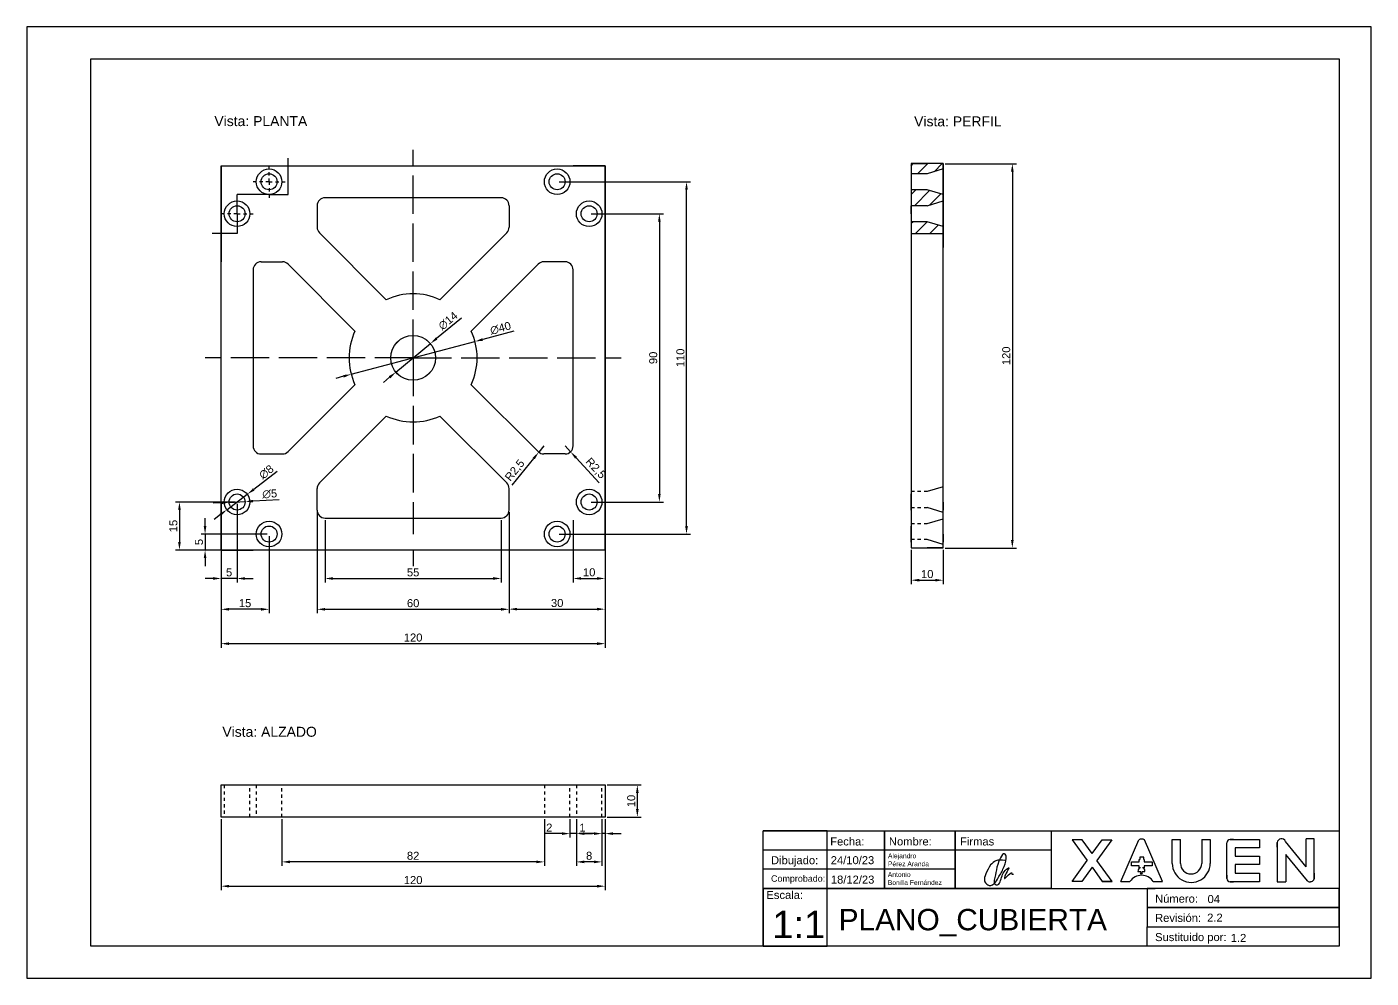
# Model space of a CAD drawing. Header units: millimetres. Extents: x 1471 to 2328, y 1965 to 2262.
# Drawn here: x 1470.5 to 1890.5, y 1964.6 to 2261.6 of the extents above; entities that cross this region are included whole.
import ezdxf

# ---------------------------------------------------------------- set-up
doc = ezdxf.new("R2010")
doc.units = ezdxf.units.MM
doc.linetypes.add('ACAD_ISO02W100', pattern=[15, 12, -3])
doc.linetypes.add('JIS_02_1.0', pattern=[2, 1, -1])
for name, color, linetype in [('BASE', 7, 'Continuous'), ('Cajetín', 7, 'Continuous'), ('COTA', 252, 'Continuous')]:
    doc.layers.add(name, color=color, linetype=linetype)
doc.styles.get("Standard").update_dxf_attribs({"font": 'arial.ttf'})
doc.dimstyles.new('ISO-25', dxfattribs={"dimtxt": 2.5, "dimasz": 2.5, "dimexe": 1.25, "dimexo": 0.625, "dimtad": 1, "dimtxsty": 'Standard', "dimcen": 2.5, "dimadec": 0, "dimazin": 0, "dimtfac": 1, "dimtmove": 0, "dimatfit": 3, "dimfxl": 1, "dimarcsym": 0})

# ---------------------------------------------------------------- blocks, each defined once
blk = doc.blocks.new('*D1')
at = {"layer": 'COTA', "color": 0, "lineweight": -2, "transparency": 16777216}
for p, q in [((1531.2, 2014.32), (1531.2, 1992.09)), ((1651.2, 2014.32), (1651.2, 1992.09)), ((1533.7, 1993.34), (1648.7, 1993.34))]:
    blk.add_line(p, q, dxfattribs=at)
at = {"layer": 'COTA', "color": 0, "transparency": 16777216}
for points in [[(1533.7, 1993.76), (1533.7, 1992.93), (1531.2, 1993.34)], [(1648.7, 1993.76), (1648.7, 1992.93), (1651.2, 1993.34)]]:
    blk.add_solid(points, dxfattribs=at)
at = {"layer": 'COTA', "color": 0, "transparency": 16777216, "insert": (1591.2, 1995.24), "char_height": 2.5, "attachment_point": 5}
blk.add_mtext('120', dxfattribs=at)
blk = doc.blocks.new('*D2')
at = {"layer": 'COTA', "color": 0, "lineweight": -2, "transparency": 16777216}
for p, q in [((1650.2, 2014.32), (1650.2, 2008.51)), ((1651.2, 2014.32), (1651.2, 2008.51)), ((1647.7, 2009.76), (1643.03, 2009.76)), ((1651.2, 2009.76), (1650.2, 2009.76)), ((1653.7, 2009.76), (1656.2, 2009.76))]:
    blk.add_line(p, q, dxfattribs=at)
at = {"layer": 'COTA', "color": 0, "transparency": 16777216}
for points in [[(1647.7, 2010.18), (1647.7, 2009.34), (1650.2, 2009.76)], [(1653.7, 2010.18), (1653.7, 2009.34), (1651.2, 2009.76)]]:
    blk.add_solid(points, dxfattribs=at)
at = {"layer": 'COTA', "color": 0, "transparency": 16777216, "insert": (1644.11, 2011.64), "char_height": 2.5, "attachment_point": 5}
blk.add_mtext('1', dxfattribs=at)
blk = doc.blocks.new('*D3')
at = {"layer": 'COTA', "color": 0, "lineweight": -2, "transparency": 16777216}
for p, q in [((1642.2, 2014.32), (1642.2, 1999.68)), ((1650.2, 2014.32), (1650.2, 1999.68)), ((1647.7, 2000.93), (1644.7, 2000.93))]:
    blk.add_line(p, q, dxfattribs=at)
at = {"layer": 'COTA', "color": 0, "transparency": 16777216}
for points in [[(1644.7, 2001.35), (1644.7, 2000.52), (1642.2, 2000.93)], [(1647.7, 2001.35), (1647.7, 2000.52), (1650.2, 2000.93)]]:
    blk.add_solid(points, dxfattribs=at)
at = {"layer": 'COTA', "color": 0, "transparency": 16777216, "insert": (1646.2, 2002.83), "char_height": 2.5, "attachment_point": 5}
blk.add_mtext('8', dxfattribs=at)
blk = doc.blocks.new('*D4')
at = {"layer": 'COTA', "color": 0, "lineweight": -2, "transparency": 16777216}
for p, q in [((1640.2, 2014.32), (1640.2, 2008.51)), ((1642.2, 2014.32), (1642.2, 2008.51)), ((1637.7, 2009.76), (1632.29, 2009.76)), ((1642.2, 2009.76), (1640.2, 2009.76)), ((1644.7, 2009.76), (1647.2, 2009.76))]:
    blk.add_line(p, q, dxfattribs=at)
at = {"layer": 'COTA', "color": 0, "transparency": 16777216}
for points in [[(1637.7, 2010.18), (1637.7, 2009.34), (1640.2, 2009.76)], [(1644.7, 2010.18), (1644.7, 2009.34), (1642.2, 2009.76)]]:
    blk.add_solid(points, dxfattribs=at)
at = {"layer": 'COTA', "color": 0, "transparency": 16777216, "insert": (1633.74, 2011.64), "char_height": 2.5, "attachment_point": 5}
blk.add_mtext('2', dxfattribs=at)
blk = doc.blocks.new('*D5')
at = {"layer": 'COTA', "color": 0, "lineweight": -2, "transparency": 16777216}
for p, q in [((1550.2, 2014.32), (1550.2, 1999.68)), ((1632.2, 2014.32), (1632.2, 1999.68)), ((1629.7, 2000.93), (1552.7, 2000.93))]:
    blk.add_line(p, q, dxfattribs=at)
at = {"layer": 'COTA', "color": 0, "transparency": 16777216}
for points in [[(1552.7, 2001.35), (1552.7, 2000.52), (1550.2, 2000.93)], [(1629.7, 2001.35), (1629.7, 2000.52), (1632.2, 2000.93)]]:
    blk.add_solid(points, dxfattribs=at)
at = {"layer": 'COTA', "color": 0, "transparency": 16777216, "insert": (1591.2, 2002.83), "char_height": 2.5, "attachment_point": 5}
blk.add_mtext('82', dxfattribs=at)
blk = doc.blocks.new('*D6')
at = {"layer": 'COTA', "color": 0, "lineweight": -2, "transparency": 16777216}
for p, q in [((1651.82, 2024.94), (1662.5, 2024.94)), ((1661.25, 2022.44), (1661.25, 2017.44)), ((1651.82, 2014.94), (1662.5, 2014.94))]:
    blk.add_line(p, q, dxfattribs=at)
at = {"layer": 'COTA', "color": 0, "transparency": 16777216}
for points in [[(1660.83, 2022.44), (1661.67, 2022.44), (1661.25, 2024.94)], [(1660.83, 2017.44), (1661.67, 2017.44), (1661.25, 2014.94)]]:
    blk.add_solid(points, dxfattribs=at)
at = {"layer": 'COTA', "color": 0, "transparency": 16777216, "insert": (1659.35, 2019.94), "char_height": 2.5, "attachment_point": 5, "rotation": 90}
blk.add_mtext('10', dxfattribs=at)
blk = doc.blocks.new('*D7')
at = {"layer": 'COTA', "color": 0, "lineweight": -2, "transparency": 16777216}
for p, q in [((1757.45, 2218.94), (1779.68, 2218.94)), ((1778.43, 2216.44), (1778.43, 2101.44)), ((1757.45, 2098.94), (1779.68, 2098.94))]:
    blk.add_line(p, q, dxfattribs=at)
at = {"layer": 'COTA', "color": 0, "transparency": 16777216}
for points in [[(1778.01, 2216.44), (1778.84, 2216.44), (1778.43, 2218.94)], [(1778.01, 2101.44), (1778.84, 2101.44), (1778.43, 2098.94)]]:
    blk.add_solid(points, dxfattribs=at)
at = {"layer": 'COTA', "color": 0, "lineweight": -2, "transparency": 16777216, "insert": (1776.53, 2158.94), "char_height": 2.5, "attachment_point": 5, "rotation": 90}
blk.add_mtext('120', dxfattribs=at)
blk = doc.blocks.new('*D8')
at = {"layer": 'COTA', "color": 0, "lineweight": -2, "transparency": 16777216}
for p, q in [((1746.83, 2098.32), (1746.83, 2087.64)), ((1756.83, 2098.32), (1756.83, 2087.64)), ((1749.33, 2088.89), (1754.33, 2088.89))]:
    blk.add_line(p, q, dxfattribs=at)
at = {"layer": 'COTA', "color": 0, "transparency": 16777216}
for points in [[(1749.33, 2089.31), (1749.33, 2088.47), (1746.83, 2088.89)], [(1754.33, 2089.31), (1754.33, 2088.47), (1756.83, 2088.89)]]:
    blk.add_solid(points, dxfattribs=at)
at = {"layer": 'COTA', "color": 0, "transparency": 16777216, "insert": (1751.83, 2090.79), "char_height": 2.5, "attachment_point": 5}
blk.add_mtext('10', dxfattribs=at)
blk = doc.blocks.new('*D38')
at = {"layer": 'COTA', "color": 0, "lineweight": -2, "transparency": 16777216}
for p, q in [((1621.2, 2110.18), (1621.2, 2078.59)), ((1651.2, 2110.18), (1651.2, 2078.59)), ((1623.7, 2079.84), (1648.7, 2079.84))]:
    blk.add_line(p, q, dxfattribs=at)
at = {"layer": 'COTA', "color": 0, "lineweight": 100, "transparency": 16777216}
for points in [[(1623.7, 2080.26), (1623.7, 2079.43), (1621.2, 2079.84)], [(1648.7, 2080.26), (1648.7, 2079.43), (1651.2, 2079.84)]]:
    blk.add_solid(points, dxfattribs=at)
at = {"layer": 'COTA', "color": 0, "transparency": 16777216, "insert": (1636.2, 2081.75), "char_height": 2.5, "attachment_point": 5}
blk.add_mtext('30', dxfattribs=at)
blk = doc.blocks.new('*D47')
at = {"layer": 'COTA', "color": 0, "lineweight": -2, "transparency": 16777216}
for p, q in [((1641.2, 2107.68), (1641.2, 2088.18)), ((1651.2, 2107.68), (1651.2, 2088.18)), ((1643.7, 2089.43), (1648.7, 2089.43))]:
    blk.add_line(p, q, dxfattribs=at)
at = {"layer": 'COTA', "color": 0, "lineweight": 100, "transparency": 16777216}
for points in [[(1643.7, 2089.85), (1643.7, 2089.02), (1641.2, 2089.43)], [(1648.7, 2089.85), (1648.7, 2089.02), (1651.2, 2089.43)]]:
    blk.add_solid(points, dxfattribs=at)
at = {"layer": 'COTA', "color": 0, "transparency": 16777216, "insert": (1646.2, 2091.34), "char_height": 2.5, "attachment_point": 5}
blk.add_mtext('10', dxfattribs=at)
blk = doc.blocks.new('*D48')
at = {"layer": 'COTA', "color": 0, "lineweight": -2, "transparency": 16777216}
for p, q in [((1531.2, 2097.68), (1531.2, 2067.82)), ((1651.2, 2097.68), (1651.2, 2067.82)), ((1533.7, 2069.07), (1648.7, 2069.07))]:
    blk.add_line(p, q, dxfattribs=at)
at = {"layer": 'COTA', "color": 0, "lineweight": 100, "transparency": 16777216}
for points in [[(1533.7, 2069.49), (1533.7, 2068.65), (1531.2, 2069.07)], [(1648.7, 2069.49), (1648.7, 2068.65), (1651.2, 2069.07)]]:
    blk.add_solid(points, dxfattribs=at)
at = {"layer": 'COTA', "color": 0, "transparency": 16777216, "insert": (1591.2, 2070.97), "char_height": 2.5, "attachment_point": 5}
blk.add_mtext('120', dxfattribs=at)
blk = doc.blocks.new('*D49')
at = {"layer": 'COTA', "color": 0, "lineweight": -2, "transparency": 16777216}
for p, q in [((1561.2, 2110.18), (1561.2, 2078.55)), ((1621.2, 2110.18), (1621.2, 2078.55)), ((1563.7, 2079.8), (1618.7, 2079.8))]:
    blk.add_line(p, q, dxfattribs=at)
at = {"layer": 'COTA', "color": 0, "lineweight": 100, "transparency": 16777216}
for points in [[(1563.7, 2080.22), (1563.7, 2079.38), (1561.2, 2079.8)], [(1618.7, 2080.22), (1618.7, 2079.38), (1621.2, 2079.8)]]:
    blk.add_solid(points, dxfattribs=at)
at = {"layer": 'COTA', "color": 0, "transparency": 16777216, "insert": (1591.2, 2081.7), "char_height": 2.5, "attachment_point": 5}
blk.add_mtext('60', dxfattribs=at)
blk = doc.blocks.new('*D50')
at = {"layer": 'COTA', "color": 0, "lineweight": -2, "transparency": 16777216}
for p, q in [((1563.7, 2107.68), (1563.7, 2088.17)), ((1618.7, 2107.68), (1618.7, 2088.17)), ((1566.2, 2089.42), (1616.2, 2089.42))]:
    blk.add_line(p, q, dxfattribs=at)
at = {"layer": 'COTA', "color": 0, "lineweight": 100, "transparency": 16777216}
for points in [[(1566.2, 2089.84), (1566.2, 2089), (1563.7, 2089.42)], [(1616.2, 2089.84), (1616.2, 2089), (1618.7, 2089.42)]]:
    blk.add_solid(points, dxfattribs=at)
at = {"layer": 'COTA', "color": 0, "transparency": 16777216, "insert": (1591.2, 2091.32), "char_height": 2.5, "attachment_point": 5}
blk.add_mtext('55', dxfattribs=at)
blk = doc.blocks.new('*D51')
at = {"layer": 'COTA', "color": 0, "lineweight": -2, "transparency": 16777216}
for p, q in [((1632.03, 2130.8), (1630.46, 2128.85)), ((1622.17, 2118.57), (1628.89, 2126.91))]:
    blk.add_line(p, q, dxfattribs=at)
at = {"layer": 'COTA', "color": 0, "lineweight": 100, "transparency": 16777216}
blk.add_solid([(1628.56, 2127.17), (1629.21, 2126.65), (1630.46, 2128.85)], dxfattribs=at)
at = {"layer": 'COTA', "color": 0, "transparency": 16777216, "insert": (1623.09, 2123.1), "char_height": 2.5, "attachment_point": 5, "rotation": 51.1242}
blk.add_mtext('R2,5', dxfattribs=at)
blk = doc.blocks.new('*D52')
at = {"layer": 'COTA', "color": 0, "lineweight": -2, "transparency": 16777216}
for p, q in [((1638.7, 2130.8), (1640.4, 2128.97)), ((1649.37, 2119.27), (1642.09, 2127.13))]:
    blk.add_line(p, q, dxfattribs=at)
at = {"layer": 'COTA', "color": 0, "lineweight": 100, "transparency": 16777216}
blk.add_solid([(1642.4, 2127.41), (1641.79, 2126.85), (1640.4, 2128.97)], dxfattribs=at)
at = {"layer": 'COTA', "color": 0, "transparency": 16777216, "insert": (1648.14, 2123.73), "char_height": 2.5, "attachment_point": 5, "rotation": 312.7867}
blk.add_mtext('R2,5', dxfattribs=at)
blk = doc.blocks.new('*D40')
at = {"layer": 'COTA', "color": 0, "lineweight": -2, "transparency": 16777216}
for p, q in [((1531.2, 2102.68), (1531.2, 2078.55)), ((1546.2, 2102.68), (1546.2, 2078.55)), ((1543.7, 2079.8), (1533.7, 2079.8))]:
    blk.add_line(p, q, dxfattribs=at)
at = {"layer": 'COTA', "color": 0, "lineweight": 100, "transparency": 16777216}
for points in [[(1533.7, 2080.22), (1533.7, 2079.38), (1531.2, 2079.8)], [(1543.7, 2080.22), (1543.7, 2079.38), (1546.2, 2079.8)]]:
    blk.add_solid(points, dxfattribs=at)
at = {"layer": 'COTA', "color": 0, "transparency": 16777216, "insert": (1538.7, 2081.7), "char_height": 2.5, "attachment_point": 5}
blk.add_mtext('15', dxfattribs=at)
blk = doc.blocks.new('*D53')
at = {"layer": 'COTA', "color": 0, "lineweight": -2, "transparency": 16777216}
for p, q in [((1531.2, 2112.68), (1531.2, 2088.17)), ((1536.2, 2112.68), (1536.2, 2088.17)), ((1528.7, 2089.42), (1526.2, 2089.42)), ((1536.2, 2089.42), (1531.2, 2089.42)), ((1538.7, 2089.42), (1541.2, 2089.42))]:
    blk.add_line(p, q, dxfattribs=at)
at = {"layer": 'COTA', "color": 0, "lineweight": 100, "transparency": 16777216}
for points in [[(1528.7, 2089.84), (1528.7, 2089), (1531.2, 2089.42)], [(1538.7, 2089.84), (1538.7, 2089), (1536.2, 2089.42)]]:
    blk.add_solid(points, dxfattribs=at)
at = {"layer": 'COTA', "color": 0, "transparency": 16777216, "insert": (1533.7, 2091.32), "char_height": 2.5, "attachment_point": 5}
blk.add_mtext('5', dxfattribs=at)
blk = doc.blocks.new('*D54')
at = {"layer": 'COTA', "color": 0, "lineweight": -2, "transparency": 16777216}
for p, q in [((1535.57, 2113.3), (1516.94, 2113.3)), ((1518.19, 2110.8), (1518.19, 2100.8)), ((1535.57, 2098.3), (1516.94, 2098.3))]:
    blk.add_line(p, q, dxfattribs=at)
at = {"layer": 'COTA', "color": 0, "lineweight": 100, "transparency": 16777216}
for points in [[(1517.78, 2110.8), (1518.61, 2110.8), (1518.19, 2113.3)], [(1517.78, 2100.8), (1518.61, 2100.8), (1518.19, 2098.3)]]:
    blk.add_solid(points, dxfattribs=at)
at = {"layer": 'COTA', "color": 0, "transparency": 16777216, "insert": (1516.29, 2105.8), "char_height": 2.5, "attachment_point": 5, "rotation": 90}
blk.add_mtext('15', dxfattribs=at)
blk = doc.blocks.new('*D41')
at = {"layer": 'COTA', "color": 0, "lineweight": -2, "transparency": 16777216}
for p, q in [((1526.2, 2105.8), (1526.2, 2108.3)), ((1545.57, 2103.3), (1524.95, 2103.3)), ((1526.2, 2103.3), (1526.2, 2098.3)), ((1545.57, 2098.3), (1524.95, 2098.3)), ((1526.2, 2095.8), (1526.2, 2093.3))]:
    blk.add_line(p, q, dxfattribs=at)
at = {"layer": 'COTA', "color": 0, "lineweight": 100, "transparency": 16777216}
for points in [[(1525.78, 2105.8), (1526.61, 2105.8), (1526.2, 2103.3)], [(1525.78, 2095.8), (1526.61, 2095.8), (1526.2, 2098.3)]]:
    blk.add_solid(points, dxfattribs=at)
at = {"layer": 'COTA', "color": 0, "transparency": 16777216, "insert": (1524.3, 2100.8), "char_height": 2.5, "attachment_point": 5, "rotation": 90}
blk.add_mtext('5', dxfattribs=at)
blk = doc.blocks.new('*D42')
at = {"layer": 'COTA', "color": 0, "lineweight": -2, "transparency": 16777216}
for p, q in [((1636.82, 2213.3), (1677.87, 2213.3)), ((1676.62, 2105.8), (1676.62, 2210.8)), ((1636.82, 2103.3), (1677.87, 2103.3))]:
    blk.add_line(p, q, dxfattribs=at)
at = {"layer": 'COTA', "color": 0, "lineweight": 100, "transparency": 16777216}
for points in [[(1676.21, 2210.8), (1677.04, 2210.8), (1676.62, 2213.3)], [(1676.21, 2105.8), (1677.04, 2105.8), (1676.62, 2103.3)]]:
    blk.add_solid(points, dxfattribs=at)
at = {"layer": 'COTA', "color": 0, "transparency": 16777216, "insert": (1674.72, 2158.3), "char_height": 2.5, "attachment_point": 5, "rotation": 90}
blk.add_mtext('110', dxfattribs=at)
blk = doc.blocks.new('*D43')
at = {"layer": 'COTA', "color": 0, "lineweight": -2, "transparency": 16777216}
for p, q in [((1646.82, 2203.3), (1669.39, 2203.3)), ((1668.14, 2200.8), (1668.14, 2115.8)), ((1646.82, 2113.3), (1669.39, 2113.3))]:
    blk.add_line(p, q, dxfattribs=at)
at = {"layer": 'COTA', "color": 0, "lineweight": 100, "transparency": 16777216}
for points in [[(1667.72, 2200.8), (1668.55, 2200.8), (1668.14, 2203.3)], [(1667.72, 2115.8), (1668.55, 2115.8), (1668.14, 2113.3)]]:
    blk.add_solid(points, dxfattribs=at)
at = {"layer": 'COTA', "color": 0, "transparency": 16777216, "insert": (1666.23, 2158.3), "char_height": 2.5, "attachment_point": 5, "rotation": 90}
blk.add_mtext('90', dxfattribs=at)
blk = doc.blocks.new('*D44')
at = {"layer": 'COTA', "color": 0, "lineweight": -2, "transparency": 16777216}
for p, q in [((1606.27, 2170.74), (1598.52, 2164.35)), ((1585.8, 2153.85), (1596.6, 2162.76)), ((1583.87, 2152.25), (1581.94, 2150.66))]:
    blk.add_line(p, q, dxfattribs=at)
at = {"layer": 'COTA', "color": 0, "lineweight": 100, "transparency": 16777216}
for points in [[(1598.26, 2164.67), (1598.79, 2164.03), (1596.6, 2162.76)], [(1583.6, 2152.58), (1584.13, 2151.93), (1585.8, 2153.85)]]:
    blk.add_solid(points, dxfattribs=at)
at = {"layer": 'COTA', "color": 0, "transparency": 16777216, "insert": (1602.11, 2169.86), "char_height": 2.5, "attachment_point": 5, "rotation": 39.5253}
blk.add_mtext('∅14', dxfattribs=at)
blk = doc.blocks.new('*D45')
at = {"layer": 'COTA', "color": 0, "lineweight": -2, "transparency": 16777216}
for p, q in [((1548.77, 2122.79), (1541.39, 2117.22)), ((1533, 2110.89), (1539.39, 2115.71)), ((1531.01, 2109.39), (1529.01, 2107.88))]:
    blk.add_line(p, q, dxfattribs=at)
at = {"layer": 'COTA', "color": 0, "lineweight": 100, "transparency": 16777216}
for points in [[(1541.14, 2117.55), (1541.64, 2116.88), (1539.39, 2115.71)], [(1530.76, 2109.72), (1531.26, 2109.05), (1533, 2110.89)]]:
    blk.add_solid(points, dxfattribs=at)
at = {"layer": 'COTA', "color": 0, "transparency": 16777216, "insert": (1545.35, 2122.67), "char_height": 2.5, "attachment_point": 5, "rotation": 37.0289}
blk.add_mtext('∅8', dxfattribs=at)
blk = doc.blocks.new('*D39')
at = {"layer": 'COTA', "color": 0, "lineweight": -2, "transparency": 16777216}
for p, q in [((1531.2, 2113.03), (1528.71, 2112.89)), ((1533.7, 2113.16), (1538.69, 2113.44)), ((1549.3, 2114.02), (1541.19, 2113.57))]:
    blk.add_line(p, q, dxfattribs=at)
at = {"layer": 'COTA', "color": 0, "lineweight": 100, "transparency": 16777216}
for points in [[(1531.18, 2113.44), (1531.23, 2112.61), (1533.7, 2113.16)], [(1541.17, 2113.99), (1541.21, 2113.16), (1538.69, 2113.44)]]:
    blk.add_solid(points, dxfattribs=at)
at = {"layer": 'COTA', "color": 0, "transparency": 16777216, "insert": (1546.39, 2115.83), "char_height": 2.5, "attachment_point": 5, "rotation": 3.1411}
blk.add_mtext('∅5', dxfattribs=at)
blk = doc.blocks.new('*D46')
at = {"layer": 'COTA', "color": 0, "lineweight": -2, "transparency": 16777216}
for p, q in [((1571.86, 2153.19), (1610.53, 2163.42)), ((1622.66, 2166.62), (1612.95, 2164.06)), ((1569.45, 2152.55), (1567.03, 2151.91))]:
    blk.add_line(p, q, dxfattribs=at)
at = {"layer": 'COTA', "color": 0, "lineweight": 100, "transparency": 16777216}
for points in [[(1612.84, 2164.46), (1613.06, 2163.65), (1610.53, 2163.42)], [(1569.34, 2152.95), (1569.55, 2152.14), (1571.86, 2153.19)]]:
    blk.add_solid(points, dxfattribs=at)
at = {"layer": 'COTA', "color": 0, "transparency": 16777216, "insert": (1618.51, 2167.57), "char_height": 2.5, "attachment_point": 5, "rotation": 14.8187}
blk.add_mtext('∅40', dxfattribs=at)

msp = doc.modelspace()

# ---------------------------------------------------------------- hatches: boundary and pattern name
at = {"layer": 'COTA', "lineweight": -2}
h = msp.add_hatch(dxfattribs=at)
h.set_pattern_fill('ANSI31', color=256)
h.paths.add_polyline_path([(1756.825, 2199.301), (1751.825, 2200.801), (1746.825, 2200.801), (1746.825, 2197.137), (1756.825, 2197.137)])
h.paths.add_polyline_path([(1756.825, 2209.301), (1751.825, 2210.801), (1746.825, 2210.801), (1746.825, 2205.801), (1751.825, 2205.801), (1756.825, 2207.301)])
h.paths.add_polyline_path([(1756.825, 2217.301), (1756.825, 2218.945), (1746.825, 2218.945), (1746.825, 2215.801), (1751.825, 2215.801)])

# ---------------------------------------------------------------- linework, layer by layer
at = {"lineweight": -2}
for p, q in [((1746.825, 2218.945), (1746.825, 2098.945)), ((1756.825, 2218.945), (1746.825, 2218.945)), ((1746.825, 2218.945), (1751.825, 2218.945)), ((1746.825, 2218.945), (1746.825, 2196.771)), ((1756.825, 2098.945), (1756.825, 2218.945)), ((1756.825, 2218.945), (1756.825, 2192.775)), ((1746.825, 2215.801), (1746.825, 2213.301)), ((1756.825, 2213.301), (1756.825, 2217.301)), ((1756.825, 2213.301), (1756.825, 2215.801)), ((1746.825, 2213.301), (1746.825, 2210.801)), ((1756.825, 2210.801), (1756.825, 2213.301)), ((1756.825, 2213.301), (1756.825, 2209.301)), ((1746.825, 2203.301), (1746.825, 2205.801)), ((1756.825, 2203.301), (1756.825, 2207.301)), ((1756.825, 2207.301), (1756.825, 2203.301)), ((1756.825, 2205.801), (1756.825, 2200.801)), ((1756.825, 2200.801), (1756.825, 2203.301)), ((1756.825, 2203.301), (1756.825, 2199.301)), ((1746.825, 2110.801), (1746.825, 2115.801)), ((1756.825, 2113.301), (1756.825, 2110.801)), ((1746.825, 2100.801), (1746.825, 2105.801)), ((1756.825, 2103.301), (1756.825, 2100.801))]:
    msp.add_line(p, q, dxfattribs=at)
for p, q in [((1651.197, 2108.301), (1651.197, 2098.301)), ((1746.825, 2098.945), (1756.825, 2098.945)), ((1756.825, 2098.945), (1751.825, 2098.945)), ((1532.197, 2039.945), (1532.197, 2039.945)), ((1531.197, 2024.945), (1651.197, 2024.945)), ((1531.197, 2014.945), (1531.197, 2024.945)), ((1651.197, 2024.945), (1651.197, 2014.945)), ((1651.197, 2014.945), (1531.197, 2014.945))]:
    msp.add_line(p, q)
for centre in [(1546.197, 2213.301), (1636.197, 2213.301), (1536.197, 2203.301), (1646.197, 2203.301), (1536.197, 2113.301), (1646.197, 2113.301), (1546.197, 2103.301), (1636.197, 2103.301)]:
    msp.add_circle(centre, 2.5)
at = {"layer": 'BASE'}
for p, q in [((1531.197, 2218.301), (1531.197, 2198.301)), ((1531.197, 2218.301), (1531.197, 2198.301)), ((1531.197, 2218.301), (1551.197, 2218.301)), ((1651.197, 2098.301), (1651.197, 2218.301)), ((1651.197, 2218.301), (1651.197, 2198.301)), ((1561.197, 2205.801), (1561.197, 2199.131)), ((1621.197, 2205.801), (1621.197, 2199.131)), ((1531.197, 2198.301), (1531.197, 2188.301)), ((1582.827, 2176.465), (1561.929, 2197.363)), ((1599.567, 2176.465), (1620.465, 2197.363)), ((1543.697, 2188.301), (1550.367, 2188.301)), ((1638.697, 2188.301), (1632.027, 2188.301)), ((1552.135, 2187.569), (1573.033, 2166.671)), ((1609.361, 2166.671), (1630.259, 2187.569)), ((1591.197, 2178.301), (1591.197, 2178.301)), ((1585.581, 2162.479), (1587.019, 2163.917)), ((1596.813, 2162.479), (1595.375, 2163.917)), ((1585.581, 2154.123), (1587.019, 2152.685)), ((1595.375, 2152.685), (1596.813, 2154.123)), ((1552.135, 2129.033), (1573.033, 2149.931)), ((1630.259, 2129.033), (1609.361, 2149.931)), ((1561.929, 2119.239), (1582.827, 2140.137)), ((1599.567, 2140.137), (1620.465, 2119.239)), ((1543.697, 2128.301), (1550.367, 2128.301)), ((1638.697, 2128.301), (1632.027, 2128.301)), ((1531.197, 2098.301), (1531.197, 2118.301)), ((1561.197, 2110.801), (1561.197, 2117.471)), ((1621.197, 2110.801), (1621.197, 2117.471)), ((1651.197, 2098.301), (1651.197, 2118.301))]:
    msp.add_line(p, q, dxfattribs=at)
msp.add_lwpolyline([(1531.197, 2218.301), (1651.197, 2218.301), (1651.197, 2098.301), (1531.197, 2098.301)], close=True, dxfattribs=at)
for points in [[(1651.197, 2208.301), (1651.197, 2218.301), (1641.197, 2218.301)], [(1618.697, 2208.301), (1563.697, 2208.301)], [(1541.197, 2185.801), (1541.197, 2130.801)], [(1641.197, 2130.801), (1641.197, 2185.801)], [(1531.197, 2108.301), (1531.197, 2098.301), (1541.197, 2098.301)], [(1563.697, 2108.301), (1618.697, 2108.301)]]:
    msp.add_lwpolyline(points, dxfattribs=at)
for centre, radius in [((1546.197, 2213.301), 4), ((1636.197, 2213.301), 4), ((1536.197, 2203.301), 4), ((1646.197, 2203.301), 4), ((1591.197, 2158.301), 7), ((1536.197, 2113.301), 4), ((1646.197, 2113.301), 4), ((1546.197, 2103.301), 4), ((1636.197, 2103.301), 4)]:
    msp.add_circle(centre, radius, dxfattribs=at)
for centre, radius, start, end in [((1563.697, 2205.801), 2.5, 90, 180), ((1618.697, 2205.801), 2.5, 0, 90), ((1563.697, 2199.131), 2.5, 180, 225), ((1618.697, 2199.131), 2.5, 315, 0), ((1543.697, 2185.801), 2.5, 90, 180), ((1550.367, 2185.801), 2.5, 45, 90), ((1632.027, 2185.801), 2.5, 90, 135), ((1638.697, 2185.801), 2.5, 0, 90), ((1591.197, 2158.301), 20, 65.26036, 114.73964), ((1591.197, 2158.301), 20, 155.26036, 204.73964), ((1591.197, 2158.301), 20, 335.26036, 24.73964), ((1591.197, 2158.301), 20, 245.26036, 294.73964), ((1543.697, 2130.801), 2.5, 180, 270), ((1638.697, 2130.801), 2.5, 270, 0), ((1550.367, 2130.801), 2.5, 270, 315), ((1632.027, 2130.801), 2.5, 225, 270), ((1563.697, 2117.471), 2.5, 135, 180), ((1618.697, 2117.471), 2.5, 0, 45), ((1563.697, 2110.801), 2.5, 180, 270), ((1618.697, 2110.801), 2.5, 270, 0)]:
    msp.add_arc(centre, radius, start, end, dxfattribs=at)
at = {"layer": 'Cajetín'}
for p, q in [((1651.197, 2108.301), (1651.197, 2098.301)), ((1720.521, 2010.647), (1700.521, 2010.647)), ((1720.521, 1992.647), (1720.521, 2010.647)), ((1800.252, 2007.86), (1797.115, 2007.86)), ((1797.115, 2007.86), (1801.811, 2001.347)), ((1803.37, 2003.508), (1800.252, 2007.86)), ((1803.37, 2003.508), (1806.511, 2007.86)), ((1809.511, 2007.86), (1804.874, 2001.409)), ((1806.511, 2007.86), (1809.511, 2007.86)), ((1812.35, 1994.845), (1817.905, 2007.788)), ((1825.373, 1994.845), (1819.721, 2007.8)), ((1847.474, 2007.911), (1846.474, 2007.911)), ((1700.521, 2004.647), (1720.521, 2004.647)), ((1720.521, 2004.647), (1790.521, 2004.647)), ((1790.521, 2004.647), (1790.521, 1998.647)), ((1870.206, 1999.397), (1863.758, 2007.349)), ((1797.115, 1994.84), (1801.811, 2001.347)), ((1803.323, 1999.251), (1800.152, 1994.84)), ((1803.323, 1999.251), (1806.503, 1994.84)), ((1809.579, 1994.84), (1804.874, 2001.409)), ((1870.604, 1995.04), (1863.856, 2003.203)), ((1720.521, 1998.647), (1700.521, 1998.647)), ((1720.521, 1992.647), (1720.521, 1998.647)), ((1760.521, 1998.647), (1720.521, 1998.647)), ((1817.677, 1997.917), (1817.677, 1997.916)), ((1817.677, 1997.916), (1818.588, 1997.913)), ((1818.647, 1997.534), (1818.588, 1997.913)), ((1818.959, 1997.912), (1818.872, 1997.491)), ((1818.959, 1997.912), (1819.868, 1997.91)), ((1872.766, 1995.672), (1872.766, 1997.366)), ((1700.521, 1992.647), (1720.521, 1992.647)), ((1720.521, 1992.647), (1820.521, 1992.647)), ((1800.152, 1994.84), (1797.115, 1994.84)), ((1809.579, 1994.84), (1806.503, 1994.84)), ((1806.531, 1994.84), (1809.579, 1994.84)), ((1820.521, 1992.647), (1823.021, 1992.647))]:
    msp.add_line(p, q, dxfattribs=at)
for points in [[(1470.521, 1964.647), (1890.521, 1964.647), (1890.521, 2261.647), (1470.521, 2261.647)], [(1490.521, 2251.647), (1880.521, 2251.647), (1880.521, 1974.647), (1490.521, 1974.647)], [(1880.521, 1974.647), (1700.521, 1974.647), (1700.521, 2010.647), (1880.521, 2010.647)], [(1720.521, 2010.647), (1738.521, 2010.647), (1738.521, 1992.647), (1720.521, 1992.647)], [(1738.521, 2010.647), (1760.521, 2010.647), (1760.521, 1992.647), (1738.521, 1992.647)], [(1760.521, 2010.647), (1790.521, 2010.647), (1790.521, 1992.647), (1760.521, 1992.647)], [(1700.521, 1974.647), (1720.521, 1974.647), (1720.521, 1992.647), (1700.521, 1992.647)], [(1820.521, 1986.647), (1880.521, 1986.647), (1880.521, 1992.647), (1820.521, 1992.647)], [(1820.521, 1980.647), (1880.521, 1980.647), (1880.521, 1986.647), (1820.521, 1986.647)], [(1880.521, 1974.647), (1820.521, 1974.647), (1820.521, 1980.647), (1880.521, 1980.647)]]:
    msp.add_lwpolyline(points, close=True, dxfattribs=at)
for points in [[(1828.392, 2000.436), (1828.392, 2007.904), (1830.944, 2007.904)], [(1830.944, 2000.46), (1830.944, 2007.904)], [(1837.615, 2007.904), (1840.238, 2007.904), (1840.238, 2000.436)], [(1837.615, 2007.904), (1837.615, 2000.46)], [(1846.474, 2007.911), (1855.658, 2007.911), (1855.658, 2005.332)], [(1846.474, 2007.911), (1847.474, 2007.911)], [(1872.766, 1995.672), (1872.766, 2008.161), (1870.206, 2008.161)], [(1870.206, 1999.397), (1870.206, 2008.161)], [(1845.474, 1995.736), (1845.474, 2006.911)], [(1845.474, 2005.911), (1845.474, 2006.911)], [(1855.658, 2005.332), (1848.063, 2005.332), (1848.063, 2002.695), (1855.658, 2002.695)], [(1861.197, 2006.982), (1861.197, 1994.707), (1863.856, 1994.707)], [(1861.197, 2005.483), (1861.197, 2006.982)], [(1818.073, 1999.672), (1815.64, 1999.672), (1815.64, 2000.974), (1818.073, 2000.974)], [(1818.073, 2000.974), (1818.073, 2001.667), (1818.221, 2001.667)], [(1818.426, 1999.113), (1818.073, 1999.113), (1818.073, 1999.672)], [(1819.49, 2001.667), (1819.49, 2002.383), (1818.221, 2002.383), (1818.221, 2001.667)], [(1819.647, 1999.672), (1819.647, 1999.113), (1819.12, 1999.113)], [(1819.49, 2001.667), (1819.647, 2001.667), (1819.647, 2000.974)], [(1819.647, 2000.974), (1822.078, 2000.974), (1822.078, 1999.672), (1819.647, 1999.672)], [(1855.658, 2000.16), (1848.042, 2000.16), (1848.042, 1997.461), (1855.658, 1997.461)], [(1855.658, 2002.695), (1855.658, 2000.16)], [(1863.856, 2003.203), (1863.856, 1994.707)], [(1845.474, 1996.736), (1845.474, 1995.736)], [(1855.658, 1997.461), (1855.658, 1994.736), (1846.474, 1994.736)], [(1872.766, 1997.366), (1872.766, 1995.672)], [(1812.35, 1994.845), (1815.178, 1994.845)], [(1822.464, 1994.845), (1825.373, 1994.845)], [(1846.474, 1994.736), (1847.474, 1994.736)], [(1871.436, 1994.707), (1871.536, 1994.707)], [(1871.536, 1994.707), (1871.436, 1994.707)]]:
    msp.add_lwpolyline(points, dxfattribs=at)
msp.add_circle((1818.724, 1997.324), 0.224, dxfattribs=at)
for centre, radius, start, end in [((1818.822, 2006.333), 1.72, 58.50033, 122.23881), ((1846.474, 2006.911), 1, 90, 180), ((1862.526, 2006.822), 1.339, 23.16034, 173.13873), ((1834.315, 2000.448), 5.923, 179.88638, 0.11362), ((1834.279, 2000.503), 3.336, 180.7342, 359.2658), ((1818.821, 1992.3), 4.444, 34.94859, 145.05141), ((1818.773, 1998.063), 1.106, 108.26817, 187.61504), ((1818.773, 1998.063), 1.106, 352.02092, 71.73183), ((1846.474, 1995.736), 1, 180, 270), ((1871.486, 1996.037), 1.331, 228.50079, 344.11791)]:
    msp.add_arc(centre, radius, start, end, dxfattribs=at)
msp.add_spline([(1776.041, 2001.375), (1773.268, 2001.271), (1771.642, 1999.971), (1770.188, 1997.183), (1769.767, 1994.916), (1770.421, 1994.015), (1771.164, 1993.602), (1772.216, 1993.797), (1773.782, 1995.574), (1775.502, 1998.623), (1776.534, 2002.049), (1776.364, 2003.068), (1776.004, 2003.493), (1774.696, 2002.154), (1772.771, 1995.227), (1772.707, 1994.941), (1773.083, 1993.927), (1773.767, 1993.756), (1773.829, 1993.778), (1774.727, 1995.136), (1776.558, 1998.613), (1777.175, 1999.096), (1776.125, 1996.493), (1775.954, 1995.81), (1778.006, 1997.469), (1778.251, 1997.556), (1778.206, 1997.18), (1778.752, 1997.085)], degree=3, dxfattribs=at)
at = {"layer": 'COTA', "linetype": 'ACAD_ISO02W100'}
for q in [(1591.197, 2223.301), (1526.197, 2158.301), (1591.197, 2103.301), (1656.197, 2158.301)]:
    msp.add_line((1591.197, 2158.301), q, dxfattribs=at)
at = {"layer": 'COTA'}
for p, q in [((1546.197, 2217.301), (1546.197, 2218.301)), ((1552.15, 2209.301), (1552.15, 2220.645)), ((1546.197, 2215.301), (1546.197, 2216.301)), ((1546.197, 2213.301), (1546.197, 2214.301)), ((1536.197, 2203.301), (1536.197, 2209.301)), ((1546.197, 2209.301), (1536.197, 2209.301)), ((1542.197, 2213.301), (1541.197, 2213.301)), ((1544.197, 2213.301), (1543.197, 2213.301)), ((1546.197, 2213.301), (1545.197, 2213.301)), ((1546.197, 2213.301), (1546.197, 2212.301)), ((1546.197, 2213.301), (1547.197, 2213.301)), ((1546.197, 2211.301), (1546.197, 2210.301)), ((1546.197, 2209.301), (1546.197, 2208.301)), ((1546.197, 2209.301), (1552.15, 2209.301)), ((1548.197, 2213.301), (1549.197, 2213.301)), ((1550.197, 2213.301), (1551.197, 2213.301)), ((1536.197, 2207.301), (1536.197, 2208.301)), ((1536.197, 2205.301), (1536.197, 2206.301)), ((1532.197, 2203.301), (1531.197, 2203.301)), ((1534.197, 2203.301), (1533.197, 2203.301)), ((1536.197, 2203.301), (1535.197, 2203.301)), ((1536.197, 2203.301), (1536.197, 2204.301)), ((1536.197, 2203.301), (1536.197, 2202.301)), ((1536.197, 2203.301), (1537.197, 2203.301)), ((1536.197, 2203.301), (1536.197, 2197.137)), ((1536.197, 2201.301), (1536.197, 2200.301)), ((1538.197, 2203.301), (1539.197, 2203.301)), ((1540.197, 2203.301), (1541.197, 2203.301)), ((1536.197, 2197.137), (1528.369, 2197.137)), ((1536.197, 2199.301), (1536.197, 2198.301)), ((1591.197, 2098.301), (1591.197, 2093.301))]:
    msp.add_line(p, q, dxfattribs=at)
at = {"layer": 'COTA', "linetype": 'ACAD_ISO02W100', "lineweight": -2}
for p, q in [((1751.825, 2215.801), (1746.825, 2215.801)), ((1756.825, 2217.301), (1751.825, 2215.801)), ((1751.825, 2210.801), (1746.825, 2210.801)), ((1756.825, 2209.301), (1751.825, 2210.801)), ((1751.825, 2205.801), (1756.825, 2207.301)), ((1756.825, 2199.301), (1751.825, 2200.801)), ((1756.825, 2118.073), (1751.825, 2116.573)), ((1756.825, 2110.073), (1751.825, 2111.573)), ((1751.825, 2106.573), (1756.825, 2108.073)), ((1756.825, 2100.073), (1751.825, 2101.573))]:
    msp.add_line(p, q, dxfattribs=at)
at = {"layer": 'COTA', "lineweight": -2}
for p, q in [((1751.825, 2205.801), (1746.825, 2205.801)), ((1751.825, 2200.801), (1746.825, 2200.801)), ((1746.825, 2197.137), (1756.825, 2197.137))]:
    msp.add_line(p, q, dxfattribs=at)
at = {"layer": 'COTA', "linetype": 'JIS_02_1.0', "lineweight": -2}
for p, q in [((1751.825, 2116.573), (1746.825, 2116.573)), ((1746.825, 2111.573), (1751.825, 2111.573)), ((1746.825, 2106.573), (1751.825, 2106.573)), ((1751.825, 2101.573), (1746.825, 2101.573))]:
    msp.add_line(p, q, dxfattribs=at)
at = {"layer": 'COTA', "linetype": 'JIS_02_1.0'}
for points in [[(1532.197, 2024.945), (1532.197, 2014.945)], [(1540.197, 2014.945), (1540.197, 2024.945)], [(1542.197, 2024.945), (1542.197, 2014.945)], [(1550.197, 2014.945), (1550.197, 2024.945)], [(1632.197, 2024.945), (1632.197, 2014.945)], [(1640.197, 2014.945), (1640.197, 2024.945)], [(1642.197, 2024.945), (1642.197, 2014.945)], [(1650.197, 2014.945), (1650.197, 2024.945)]]:
    msp.add_lwpolyline(points, dxfattribs=at)

# ---------------------------------------------------------------- texts
at = {"insert": (1724.17, 1986.237), "char_height": 6.66512, "attachment_point": 1}
msp.add_mtext_dynamic_manual_height_columns('PLANO_CUBIERTA', width=247.55724, gutter_width=33.326, heights=[0], dxfattribs=at)
at = {"layer": 'BASE', "char_height": 3.11638, "attachment_point": 1}
for s, insert in [('Vista: PLANTA', (1529.1, 2233.793)), ('Vista: PERFIL', (1747.732, 2233.705)), ('Vista: ALZADO', (1531.597, 2043.112))]:
    msp.add_mtext_dynamic_manual_height_columns(s, width=186.03614, gutter_width=15.582, heights=[0], dxfattribs=dict(at, insert=insert))
at = {"layer": 'Cajetín', "attachment_point": 1}
for s, width, gutter_width, heights, insert, char_height in [('Fecha:', 2.46235, 12.5, [0], (1721.518, 2008.559), 2.5), ('Nombre:', 2.46235, 12.5, [0], (1739.86, 2008.566), 2.5), ('Firmas', 2.46235, 12.5, [0], (1762.093, 2008.566), 2.5), ('Alejandro Pérez Aranda', 13.66588, 12.5, [7.916], (1739.568, 2003.571), 1.5), ('Dibujado:', 2.46235, 12.5, [0], (1703.021, 2002.702), 2.5), ('24/10/23', 2.46235, 12.5, [0], (1721.683, 2002.716), 2.5), ('Comprobado:', 2.5, 12.5, [0], (1703.021, 1996.731), 2), ('18/12/23', 2.46235, 12.5, [0], (1721.724, 1996.65), 2.5), ('Antonio \\PBonilla Fernández', 18.88062, 12.5, [7.02], (1739.523, 1997.734), 1.5), ('Escala:', 20, 12.5, [0], (1701.572, 1991.857), 2.5), ('Número:', 2.46235, 12.5, [0], (1823.021, 1990.702), 2.5), ('04', 2.46235, 12.5, [0], (1839.412, 1990.571), 2.5), ('1:1', 47.04129, 42.785, [0], (1703.387, 1985.675), 8.557), ('Revisión:', 19.90916, 12.5, [5.96], (1823.021, 1984.702), 2.5), ('2.2', 2.46235, 12.5, [0], (1839.286, 1984.782), 2.5), ('Sustituido por:', 24.25851, 12.5, [4.341], (1823.021, 1978.702), 2.5), ('1.2', 2.46235, 12.5, [0], (1846.657, 1978.442), 2.5)]:
    msp.add_mtext_dynamic_manual_height_columns(s, width=width, gutter_width=gutter_width, heights=heights, dxfattribs=dict(at, insert=insert, char_height=char_height))

# ---------------------------------------------------------------- dimensions: what is measured, and where the dimension line sits
at = {"layer": 'COTA', "lineweight": -2}
dim = msp.add_linear_dim(base=(1778.427, 2098.945), p1=(1756.825, 2218.945), p2=(1756.825, 2098.945), angle=90, dimstyle='ISO-25', dxfattribs=at)
dim.commit()
dim.dimension.update_dxf_attribs({"geometry": '*D7', "text_midpoint": (1776.526, 2158.945)})
at = {"layer": 'COTA'}
for base, p1, p2, picture, middle in [((1676.624, 2213.301), (1636.197, 2103.301), (1636.197, 2213.301), '*D42', (1676.624, 2158.301)), ((1668.136, 2113.301), (1646.197, 2203.301), (1646.197, 2113.301), '*D43', (1668.136, 2158.301))]:
    dim = msp.add_linear_dim(base=base, p1=p1, p2=p2, angle=90, dimstyle='ISO-25', dxfattribs=at)
    dim.commit()
    dim.dimension.update_dxf_attribs({"geometry": picture, "text_midpoint": middle, "dimtype": 160})
for p1, p2, picture, middle in [((1585.798, 2153.846), (1596.596, 2162.756), '*D44', (1602.107, 2169.858)), ((1571.862, 2153.186), (1610.532, 2163.416), '*D46', (1618.507, 2167.565)), ((1533.701, 2113.164), (1538.693, 2113.438), '*D39', (1546.387, 2115.834))]:
    dim = msp.add_diameter_dim_2p(p1=p1, p2=p2, dimstyle='ISO-25', dxfattribs=at)
    dim.commit()
    dim.dimension.update_dxf_attribs({"geometry": picture, "text_midpoint": middle})
for center, mpoint, picture, middle in [((1632.027, 2130.801), (1630.458, 2128.855), '*D51', (1623.086, 2123.1)), ((1638.697, 2130.801), (1640.395, 2128.966), '*D52', (1648.142, 2123.728))]:
    dim = msp.add_radius_dim(center=center, mpoint=mpoint, dimstyle='ISO-25', dxfattribs=at)
    dim.commit()
    dim.dimension.update_dxf_attribs({"geometry": picture, "text_midpoint": middle})
dim = msp.add_diameter_dim_2p(p1=(1533.004, 2110.892), p2=(1539.39, 2115.71), dimstyle='ISO-25', dxfattribs=at)
dim.commit()
dim.dimension.update_dxf_attribs({"geometry": '*D45', "text_midpoint": (1546.533, 2121.098), "dimtype": 163})
for base, p1, p2, angle, picture, middle in [((1518.193, 2098.301), (1536.197, 2113.301), (1536.197, 2098.301), 90, '*D54', (1516.292, 2105.801)), ((1526.197, 2098.301), (1546.197, 2103.301), (1546.197, 2098.301), 90, '*D41', (1524.301, 2100.801)), ((1661.251, 2014.945), (1651.197, 2024.945), (1651.197, 2014.945), 270, '*D6', (1659.35, 2019.945)), ((1651.197, 1993.343), (1531.197, 2014.945), (1651.197, 2014.945), 180, '*D1', (1591.197, 1995.244)), ((1550.197, 2000.933), (1632.197, 2014.945), (1550.197, 2014.945), 180, '*D5', (1591.197, 2002.835)), ((1640.197, 2009.76), (1642.197, 2014.945), (1640.197, 2014.945), 180, '*D4', (1633.744, 2011.641)), ((1642.197, 2000.933), (1650.197, 2014.945), (1642.197, 2014.945), 180, '*D3', (1646.197, 2002.835)), ((1650.197, 2009.76), (1651.197, 2014.945), (1650.197, 2014.945), 180, '*D2', (1644.112, 2011.641))]:
    dim = msp.add_linear_dim(base=base, p1=p1, p2=p2, angle=angle, dimstyle='ISO-25', dxfattribs=at)
    dim.commit()
    dim.dimension.update_dxf_attribs({"geometry": picture, "text_midpoint": middle})
for base, p1, p2, picture, middle in [((1531.197, 2089.42), (1536.197, 2113.301), (1531.197, 2113.301), '*D53', (1533.697, 2091.316)), ((1621.197, 2079.801), (1561.197, 2110.801), (1621.197, 2110.801), '*D49', (1591.197, 2081.703)), ((1651.197, 2079.843), (1621.197, 2110.801), (1651.197, 2110.801), '*D38', (1636.197, 2081.745)), ((1618.697, 2089.42), (1563.697, 2108.301), (1618.697, 2108.301), '*D50', (1591.197, 2091.316)), ((1651.197, 2089.434), (1641.197, 2108.301), (1651.197, 2108.301), '*D47', (1646.197, 2091.336)), ((1531.197, 2079.801), (1546.197, 2103.301), (1531.197, 2103.301), '*D40', (1538.697, 2081.703)), ((1651.197, 2069.069), (1531.197, 2098.301), (1651.197, 2098.301), '*D48', (1591.197, 2070.97)), ((1756.825, 2088.891), (1746.825, 2098.945), (1756.825, 2098.945), '*D8', (1751.825, 2090.792))]:
    dim = msp.add_linear_dim(base=base, p1=p1, p2=p2, dimstyle='ISO-25', dxfattribs=at)
    dim.commit()
    dim.dimension.update_dxf_attribs({"geometry": picture, "text_midpoint": middle})

doc.saveas('drawing.dxf')
